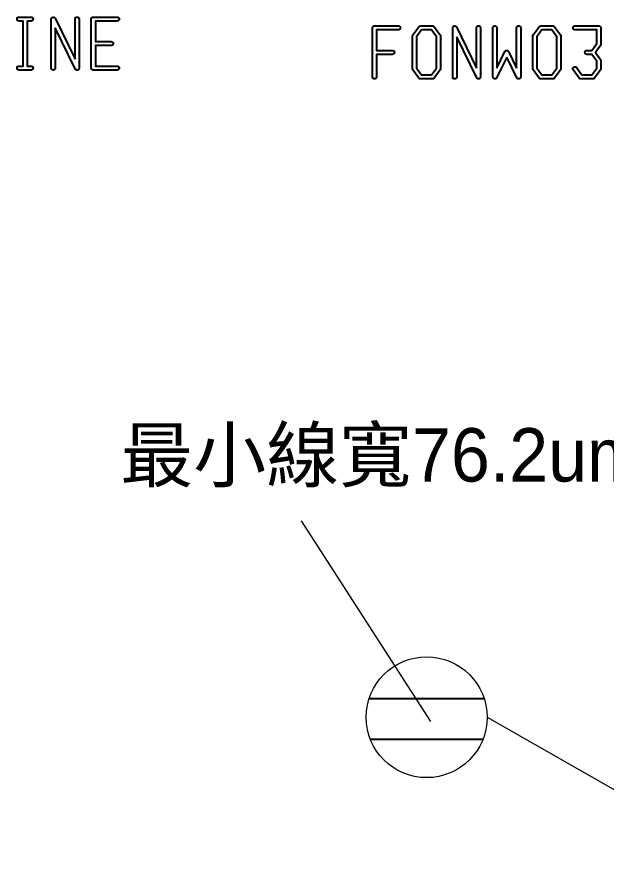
# Model space of a CAD drawing. Extents: x 1596 to 1844, y -134 to 41.
# Drawn here: x 1648.38 to 1670.45, y -40.37 to -8.48 of the extents above; entities that cross this region are included whole.
import ezdxf

# ---------------------------------------------------------------- set-up
doc = ezdxf.new("R2010")
doc.units = 0
doc.layers.add('gbr-dxf_layer0', color=7, linetype='Continuous')
doc.layers.add('備註', color=1, linetype='Continuous', lineweight=5)
doc.styles.get("Standard").update_dxf_attribs({"font": 'txt.shx'})

msp = doc.modelspace()

# ---------------------------------------------------------------- linework, layer by layer
at = {"layer": 'gbr-dxf_layer0'}
msp.add_line((1665.81, -35.523), (1661.6, -35.523), dxfattribs=at)
at = {"layer": 'gbr-dxf_layer0', "linetype": 'Continuous'}
for points in [[(1648.457, -10.47, -1), (1648.457, -10.317), (1648.604, -10.317), (1648.604, -8.634), (1648.457, -8.634, -1), (1648.457, -8.482), (1648.903, -8.482, -1), (1648.903, -8.634), (1648.756, -8.634), (1648.756, -10.317), (1648.903, -10.317, -1), (1648.903, -10.47)], [(1651.157, -10.394), (1651.157, -8.558, -0.414239), (1651.234, -8.482), (1652.126, -8.482, -1), (1652.126, -8.634), (1651.31, -8.634), (1651.31, -9.4), (1651.903, -9.4, -1), (1651.903, -9.552), (1651.31, -9.552), (1651.31, -10.317), (1652.126, -10.317, -1), (1652.126, -10.47), (1651.234, -10.47, -0.414239)], [(1661.679, -10.723), (1661.679, -8.887, -0.414239), (1661.755, -8.811), (1662.647, -8.811, -1), (1662.647, -8.964), (1661.831, -8.964), (1661.831, -9.729), (1662.424, -9.729, -1), (1662.424, -9.881), (1661.831, -9.881), (1661.831, -10.723, -1)], [(1663.179, -10.417), (1663.179, -9.194, -0.159612), (1663.193, -9.148), (1663.416, -8.843, -0.240361), (1663.478, -8.811), (1663.924, -8.811, -0.240361), (1663.986, -8.843), (1664.209, -9.148, -0.159612), (1664.223, -9.194), (1664.223, -10.417, -0.159612), (1664.209, -10.462), (1663.986, -10.768, -0.240361), (1663.924, -10.799), (1663.478, -10.799, -0.240361), (1663.416, -10.768), (1663.193, -10.462, -0.159612)], [(1667.679, -10.417), (1667.679, -9.194, -0.159612), (1667.693, -9.148), (1667.916, -8.843, -0.240361), (1667.978, -8.811), (1668.424, -8.811, -0.240361), (1668.486, -8.843), (1668.709, -9.148, -0.159612), (1668.723, -9.194), (1668.723, -10.417, -0.159612), (1668.709, -10.462), (1668.486, -10.768, -0.240361), (1668.424, -10.799), (1667.978, -10.799, -0.240361), (1667.916, -10.768), (1667.693, -10.462, -0.159612)], [(1669.193, -10.462, -1), (1669.316, -10.372), (1669.517, -10.647), (1669.885, -10.647), (1670.071, -10.392), (1670.071, -10.136), (1669.885, -9.881), (1669.701, -9.881, -1), (1669.701, -9.729), (1669.885, -9.729), (1670.071, -9.474), (1670.071, -8.964), (1669.255, -8.964, -1), (1669.255, -8.811), (1670.147, -8.811, -0.414239), (1670.223, -8.887), (1670.223, -9.499, -0.159612), (1670.209, -9.544), (1670.018, -9.805), (1670.209, -10.066, -0.159612), (1670.223, -10.111), (1670.223, -10.417, -0.159612), (1670.209, -10.462), (1669.986, -10.768, -0.240361), (1669.924, -10.799), (1669.478, -10.799, -0.240361), (1669.416, -10.768)]]:
    msp.add_lwpolyline(points, format="xyb", close=True, dxfattribs=at)
for points in [[(1649.657, -10.394), (1649.657, -8.558, -0.796906), (1649.802, -8.525), (1650.55, -10.063)], [(1650.55, -10.063), (1650.55, -8.558, -1), (1650.702, -8.558), (1650.702, -10.394, -0.796906), (1650.557, -10.427), (1649.81, -8.889)], [(1649.81, -8.889), (1649.81, -10.394, -1), (1649.657, -10.394)], [(1664.679, -10.723), (1664.679, -8.887, -0.796906), (1664.823, -8.854), (1665.571, -10.392)], [(1665.571, -10.392), (1665.571, -8.887, -1), (1665.723, -8.887), (1665.723, -10.723, -0.796906), (1665.579, -10.756), (1664.831, -9.218)], [(1666.179, -10.723), (1666.179, -8.887, -1), (1666.331, -8.887), (1666.331, -10.392)], [(1667.071, -10.392), (1667.071, -8.887, -1), (1667.223, -8.887), (1667.223, -10.723, -0.796906), (1667.079, -10.756), (1666.701, -9.979)], [(1664.831, -9.218), (1664.831, -10.723, -1), (1664.679, -10.723)], [(1666.331, -10.392), (1666.633, -9.772, -0.625713), (1666.77, -9.772), (1667.071, -10.392)], [(1666.701, -9.979), (1666.323, -10.756, -0.796918), (1666.179, -10.723)]]:
    msp.add_lwpolyline(points, format="xyb", dxfattribs=at)
for points in [[(1663.331, -10.392), (1663.517, -10.647), (1663.885, -10.647), (1664.071, -10.392), (1664.071, -9.218), (1663.885, -8.964), (1663.517, -8.964), (1663.331, -9.218)], [(1667.831, -10.392), (1668.017, -10.647), (1668.385, -10.647), (1668.571, -10.392), (1668.571, -9.218), (1668.385, -8.964), (1668.017, -8.964), (1667.831, -9.218)]]:
    msp.add_lwpolyline(points, close=True, dxfattribs=at)
msp.add_lwpolyline([(1661.552, -33.999), (1665.858, -33.999)], dxfattribs=at)
at = {"layer": '備註', "linetype": 'Continuous'}
for p, q in [((1659.013, -27.34), (1663.846, -34.859)), ((1665.967, -34.694), (1675.913, -40.374))]:
    msp.add_line(p, q, dxfattribs=at)
msp.add_circle((1663.705, -34.694), 2.262, dxfattribs=at)

# ---------------------------------------------------------------- texts
at = {"layer": '備註', "color": 1, "linetype": 'Continuous', "insert": (1652.247, -23.873), "char_height": 2, "width": 55.6331, "attachment_point": 1}
msp.add_mtext('{\\fPMingLiU|b0|i0|c136|p18;最小線寬76.2um}', dxfattribs=at)

doc.saveas('drawing.dxf')
